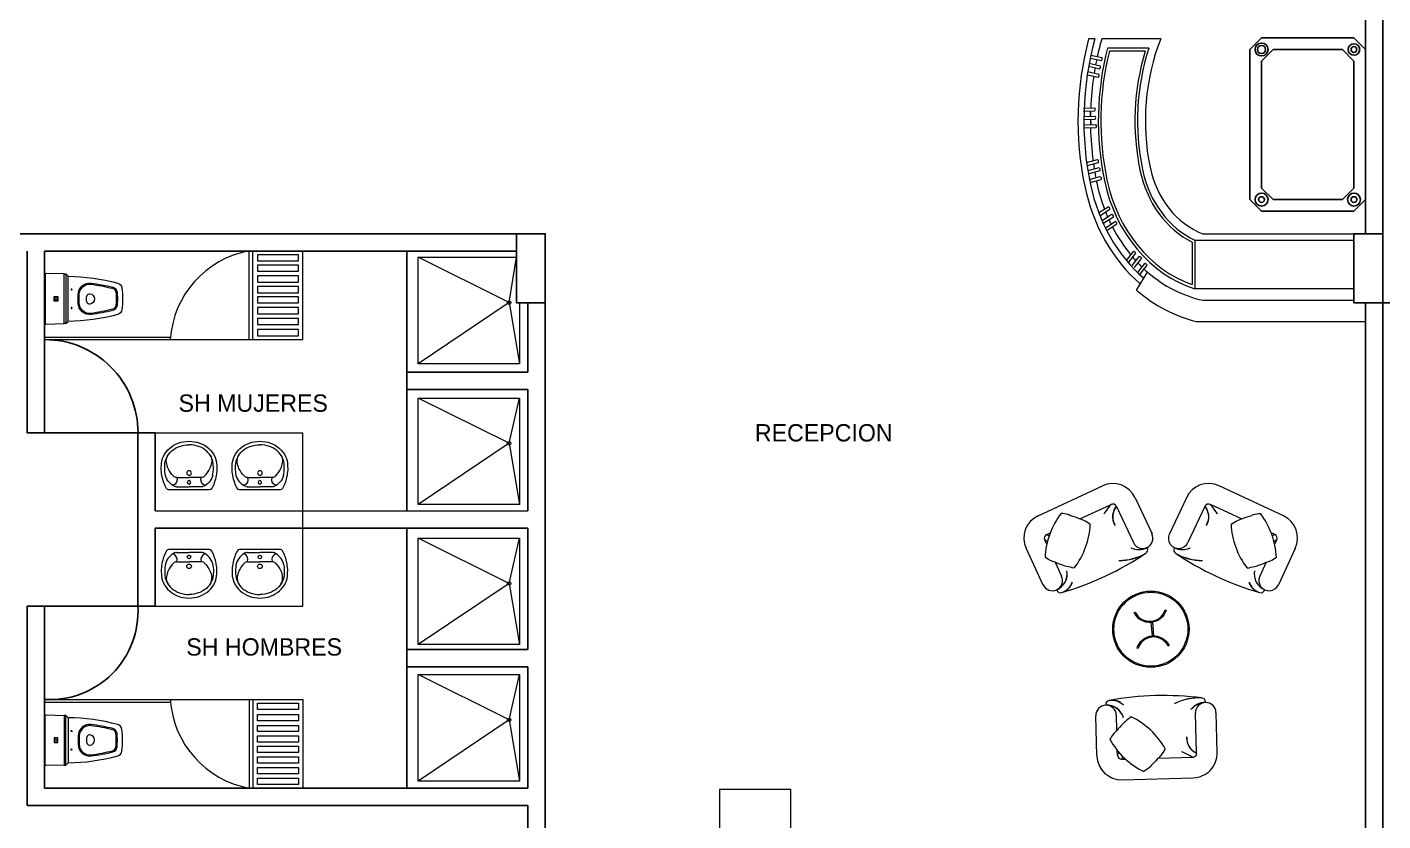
# Model space of a CAD drawing. Header units: metres. Extents: x -525 to 413, y -37 to 272.
# Drawn here: x 45.15 to 56.89, y 50.48 to 57.36 of the extents above; entities that cross this region are included whole.
import ezdxf

# ---------------------------------------------------------------- set-up
doc = ezdxf.new("R2010")
doc.units = ezdxf.units.M
doc.header["$MEASUREMENT"] = 0
doc.linetypes.add('ACAD_ISO02W100', pattern=[15, 12, -3])
doc.layers.get('0').update_dxf_attribs({"color": 254})
for name, color, linetype in [('ICT_INTERNA', 170, 'Continuous'), ('L.COLUMNA', 254, 'Continuous'), ('NOFIJO', 254, 'Continuous')]:
    doc.layers.add(name, color=color, linetype=linetype)
doc.layers.add('muebles', color=254, linetype='Continuous', lineweight=5)
doc.styles.get("Standard").update_dxf_attribs({"font": 'HTOWERT.TTF', "height": 0.08})

# ---------------------------------------------------------------- blocks, each defined once
blk = doc.blocks.new('mesa 65')
at = {"linetype": 'ByBlock'}
for p, q in [((328.839, 384.969), (329.016, 384.969)), ((328.839, 384.949), (329.016, 384.949))]:
    blk.add_line(p, q, dxfattribs=at)
for points in [[(328.694, 385.16, -0.689922), (328.694, 384.739), (328.689, 384.753, 0.689922), (328.689, 385.146)], [(329.162, 385.16), (329.167, 385.146, 0.689922), (329.167, 384.753), (329.162, 384.739, -0.689922)]]:
    blk.add_lwpolyline(points, format="xyb", close=True, dxfattribs=at)
for radius in [0.5, 0.485]:
    blk.add_circle((328.928, 384.94), radius, dxfattribs=at)
blk = doc.blocks.new('ISS-I-19')
for points in [[(-0.21, 0), (0.21, 0, -0.423114), (0.22, -0.01), (0.215, -0.165), (-0.215, -0.165), (-0.22, -0.01, -0.423114)], [(-0.195, -0.2, 0.063391), (-0.136, -0.629, 0.305778), (-0.094, -0.665, 0.026376), (0, -0.672, 0.026376), (0.094, -0.665, 0.305778), (0.136, -0.629, 0.063391), (0.195, -0.2)], [(0.035, -0.365, 0.191623), (-0.032, -0.365, 0.289538), (-0.044, -0.383), (-0.044, -0.389, 0.888012), (0.046, -0.389), (0.046, -0.383, 0.289538)]]:
    blk.add_lwpolyline(points, format="xyb", close=True)
blk.add_lwpolyline([(0.02, -0.111), (0.02, -0.08), (-0.02, -0.08), (-0.02, -0.111)], close=True)
for points in [[(-0.215, -0.165), (-0.215, -0.18), (0.215, -0.18), (0.215, -0.165)], [(-0.215, -0.18), (-0.195, -0.2)], [(0.215, -0.18), (0.195, -0.2)]]:
    blk.add_lwpolyline(points)
for points in [[(-0.001, -0.627, 0.016864), (0.057, -0.624, 0.321456), (0.101, -0.586, 0.028421), (0.136, -0.4, 0.452707), (0.037, -0.287), (-0.037, -0.287, 0.452707), (-0.136, -0.4, 0.028421), (-0.101, -0.586, 0.321456), (-0.057, -0.624, 0.016864), (0.001, -0.627)], [(-0.001, -0.617, 0.016864), (0.056, -0.614, 0.321456), (0.091, -0.584, 0.028421), (0.126, -0.399, 0.452707), (0.037, -0.297), (-0.037, -0.297, 0.452707), (-0.126, -0.399, 0.028421), (-0.091, -0.584, 0.321456), (-0.056, -0.614, 0.016864), (0.001, -0.617, -0.000262), (0, -0.617, -0.000262), (-0.001, -0.617, 0.000262), (0, -0.617, 0.000262), (0.001, -0.617, -0.000262), (0, -0.617, -0.000262), (-0.001, -0.617, 0.000262), (0, -0.617, 0.000262), (0.001, -0.617)]]:
    blk.add_lwpolyline(points, format="xyb")
for centre, radius in [((0, -0.095), 0.0109), ((-0.08, -0.23), 0.005), ((0.08, -0.23), 0.005)]:
    blk.add_circle(centre, radius)
blk = doc.blocks.new('SAPLS510')
for p, q in [((-0.11, -0.025), (0, -0.025)), ((-0.106, -0.105), (0, -0.105)), ((0.11, -0.025), (0, -0.025)), ((0.106, -0.105), (0, -0.105))]:
    blk.add_line(p, q)
blk.add_lwpolyline([(0.177, 0), (-0.177, 0, 0.27095), (-0.195, -0.01, 0.041198), (-0.218, -0.061, 0.087147), (-0.241, -0.188, 0.014423), (-0.24, -0.21, 0.110985), (-0.222, -0.289, 0.102819), (-0.17, -0.358, 0.093047), (-0.093, -0.404, 0.087147), (0, -0.42, 0.087147), (0.093, -0.404, 0.093047), (0.17, -0.358, 0.102819), (0.222, -0.289, 0.110985), (0.24, -0.21, -0.014423), (0.241, -0.188, 0.087147), (0.218, -0.061, 0.041198), (0.195, -0.01, 0.27095), (0.177, 0)], format="xyb", close=True)
for points in [[(-0.134, -0.117, 0.092164), (-0.181, -0.184, 0.064814), (-0.196, -0.235, 0.10564)], [(0.134, -0.117, -0.092164), (0.181, -0.184, -0.064814), (0.196, -0.235, -0.10564)], [(-0.204, -0.123, 0.048163), (-0.211, -0.188, 0.015067), (-0.21, -0.209, 0.042482)], [(-0.21, -0.209, 0.11237), (-0.195, -0.276, 0.102819), (-0.15, -0.336, 0.093047), (-0.083, -0.375, 0.087147), (0, -0.39, 0.087147)], [(0.21, -0.209, -0.11237), (0.195, -0.276, -0.102819), (0.15, -0.336, -0.093047), (0.083, -0.375, -0.087147), (0, -0.39, -0.087147)], [(0.204, -0.123, -0.048163), (0.211, -0.188, -0.015067), (0.21, -0.209, -0.042482)], [(-0.206, -0.246, 0.000644), (-0.206, -0.247, 0.042482)], [(0.206, -0.246, -0.000644), (0.206, -0.247, -0.042482)]]:
    blk.add_lwpolyline(points, format="xyb")
for centre, radius in [((0, -0.064), 0.015), ((0, -0.145), 0.02)]:
    blk.add_circle(centre, radius)
for centre, radius, start, end in [((-0.06, -0.165), 0.151, 113.6597, 163.6496), ((-0.157, -0.087), 0.0542, 340.1112, 68.7227), ((-0.106, -0.145), 0.04, 90, 134.8157), ((-0.11, -0.05), 0.025, 89.7116, 113.6597), ((-0.11, -0.115), 0.09, 90, 90.4907), ((0.157, -0.087), 0.0542, 111.2773, 199.8888), ((0.106, -0.145), 0.04, 45.1843, 90), ((0.11, -0.05), 0.025, 66.3403, 90.2884), ((0.11, -0.115), 0.09, 89.5093, 90), ((0.06, -0.165), 0.151, 16.3504, 66.3403), ((-0.107, -0.249), 0.09, 170.7122, 213.5016), ((0.107, -0.249), 0.09, 326.4984, 9.2878)]:
    blk.add_arc(centre, radius, start, end)
blk = doc.blocks.new('A$C21111070')
for p, q in [((19, 114), (0, 29)), ((42, 111), (23, 25)), ((82, 104), (64, 19)), ((105, 100), (87, 15)), ((146, 92), (127, 6)), ((169, 87), (150, 2))]:
    blk.add_line(p, q)
for centre, major_axis, start_param, end_param in [((14, 38), (17.5, 0), 3.789313, 5.267271), ((-334, -1596), (1984, 0), 1.364838, 1.385677), ((78, 28), (17.5, 0), 3.789313, 5.267271), ((-334, -1596), (1984, 0), 1.332099, 1.352973), ((141, 15), (-17.5, 0), 0.647721, 2.125678)]:
    blk.add_ellipse(centre, major_axis=major_axis, ratio=0.85, start_param=start_param, end_param=end_param)
blk = doc.blocks.new('RTR')
for p, q in [((-0.75, 0.4), (-0.65, 0.5)), ((-0.65, 0.5), (0.65, 0.5)), ((0.65, 0.5), (0.75, 0.4)), ((-0.75, -0.4), (-0.75, 0.4)), ((-0.65, 0.3), (-0.55, 0.4)), ((-0.55, 0.4), (0.55, 0.4)), ((0.55, 0.4), (0.65, 0.3)), ((0.75, 0.4), (0.75, -0.4)), ((-0.65, -0.3), (-0.65, 0.3)), ((0.65, 0.3), (0.65, -0.3)), ((-0.65, -0.3), (-0.55, -0.4)), ((0.65, -0.3), (0.55, -0.4)), ((-0.75, -0.4), (-0.65, -0.5)), ((0.55, -0.4), (-0.55, -0.4)), ((0.65, -0.5), (0.75, -0.4)), ((0.65, -0.5), (-0.65, -0.5))]:
    blk.add_line(p, q)
for centre, radius in [((-0.65, 0.4), 0.05), ((-0.65, 0.4), 0.025), ((0.65, 0.4), 0.0559), ((0.65, 0.4), 0.025), ((-0.65, -0.4), 0.0559), ((0.65, -0.4), 0.0559), ((-0.65, -0.4), 0.0354), ((0.65, -0.4), 0.025)]:
    blk.add_circle(centre, radius)

msp = doc.modelspace()

# ---------------------------------------------------------------- linework, layer by layer
at = {"ltscale": 0.02}
for p, q in [((56.735, 59.469), (56.735, 55.569)), ((45.038, 55.569), (49.385, 55.569)), ((45.149, 55.419), (45.149, 53.844)), ((49.385, 55.419), (45.299, 55.419)), ((45.299, 55.419), (45.299, 53.844)), ((48.435, 55.419), (48.435, 53.169)), ((49.635, 55.065), (49.635, 40.957)), ((49.485, 54.969), (49.485, 54.369)), ((56.735, 54.969), (56.735, 48.969)), ((48.435, 54.369), (49.485, 54.369)), ((48.435, 54.219), (49.485, 54.219)), ((49.485, 54.219), (49.485, 53.169)), ((46.257, 53.844), (45.149, 53.844)), ((46.257, 53.844), (45.149, 53.844)), ((46.107, 53.844), (46.107, 52.344)), ((46.257, 53.844), (46.257, 53.169)), ((46.257, 53.019), (49.485, 53.019)), ((46.257, 53.019), (46.257, 52.344)), ((48.435, 53.019), (48.435, 50.769)), ((49.485, 53.019), (49.485, 51.969)), ((45.149, 52.344), (46.257, 52.344)), ((45.149, 52.344), (45.149, 50.619)), ((45.299, 52.344), (45.299, 50.769)), ((48.435, 51.969), (49.485, 51.969)), ((48.435, 51.819), (49.485, 51.819)), ((49.485, 51.819), (49.485, 50.769)), ((45.299, 50.769), (49.485, 50.769)), ((45.149, 50.619), (49.485, 50.619)), ((49.485, 50.619), (49.485, 48.969))]:
    msp.add_line(p, q, dxfattribs=at)
msp.add_lwpolyline([(34.885, 39.169), (56.885, 39.169), (56.885, 79.169), (34.885, 79.169)], close=True)
for centre, radius, start, end in [((45.303, 53.846), 0.806, 359.8981, 90.2595), ((45.346, 52.298), 0.763, 266.4919, 3.5081)]:
    msp.add_arc(centre, radius, start, end, dxfattribs=at)
at = {"layer": 'L.COLUMNA', "linetype": 'ACAD_ISO02W100', "ltscale": 0.09}
msp.add_line((56.885, 54.969), (62.796, 54.969), dxfattribs=at)
at = {"layer": 'muebles'}
for p, q in [((54.392, 57.256), (54.338, 57.256)), ((54.962, 57.256), (54.451, 57.256)), ((54.86, 57.176), (54.501, 57.176)), ((54.343, 57.044), (54.439, 57.023)), ((54.352, 57.089), (54.449, 57.068)), ((54.357, 57.115), (54.453, 57.094)), ((54.827, 57.149), (54.518, 57.149)), ((54.326, 56.945), (54.423, 56.924)), ((54.33, 56.972), (54.427, 56.95)), ((54.338, 57.018), (54.435, 56.996)), ((54.32, 56.185), (54.415, 56.21)), ((54.327, 56.16), (54.423, 56.185)), ((54.335, 56.116), (54.43, 56.141)), ((54.342, 56.089), (54.437, 56.115)), ((54.344, 56.038), (54.439, 56.064)), ((54.352, 56.013), (54.448, 56.039)), ((54.424, 55.749), (54.506, 55.802)), ((54.439, 55.727), (54.522, 55.781)), ((54.455, 55.683), (54.537, 55.737)), ((54.47, 55.662), (54.553, 55.715)), ((54.484, 55.62), (54.567, 55.674)), ((54.5, 55.599), (54.583, 55.653)), ((55.258, 55.513), (55.258, 55.093)), ((54.665, 55.337), (54.726, 55.414)), ((54.686, 55.321), (54.748, 55.399)), ((55.235, 55.495), (55.235, 55.128)), ((54.715, 55.293), (54.776, 55.37)), ((54.736, 55.277), (54.797, 55.355)), ((54.763, 55.233), (54.824, 55.311)), ((54.784, 55.218), (54.846, 55.295)), ((54.752, 55.081), (54.849, 55.237))]:
    msp.add_line(p, q, dxfattribs=at)
at = {"layer": 'muebles', "ltscale": 0.02}
for p, q in [((55.258, 55.513), (56.635, 55.513)), ((55.326, 55.569), (56.885, 55.569)), ((47.07, 54.652), (47.07, 55.419)), ((47.103, 54.652), (47.103, 55.419)), ((47.535, 54.652), (47.535, 55.419)), ((49.322, 54.972), (48.533, 55.365)), ((49.322, 54.972), (49.385, 55.365)), ((55.258, 55.093), (56.635, 55.093)), ((49.322, 54.972), (48.533, 54.443)), ((49.322, 54.972), (49.41, 54.443)), ((55.326, 54.994), (56.635, 54.994)), ((55.27, 54.81), (56.735, 54.81)), ((45.299, 54.674), (46.39, 54.674)), ((45.299, 54.652), (47.103, 54.652)), ((46.389, 54.652), (46.389, 54.674)), ((47.103, 54.652), (47.535, 54.652)), ((49.322, 53.754), (48.533, 54.146)), ((49.322, 53.754), (49.41, 54.146)), ((46.257, 53.844), (47.535, 53.844)), ((47.535, 52.344), (47.535, 53.844)), ((49.322, 53.754), (48.533, 53.225)), ((49.322, 53.754), (49.41, 53.225)), ((46.257, 53.169), (49.485, 53.169)), ((49.322, 52.54), (48.533, 52.933)), ((49.322, 52.54), (49.41, 52.933)), ((49.322, 52.54), (48.533, 52.011)), ((49.322, 52.54), (49.41, 52.011)), ((46.257, 52.344), (47.535, 52.344)), ((49.322, 51.359), (48.533, 51.751)), ((49.322, 51.359), (49.41, 51.751)), ((45.299, 51.536), (47.103, 51.536)), ((46.389, 51.536), (46.389, 51.514)), ((47.07, 51.536), (47.07, 50.769)), ((47.103, 51.536), (47.103, 50.769)), ((47.103, 51.536), (47.535, 51.536)), ((47.535, 51.536), (47.535, 50.769)), ((45.299, 51.514), (46.39, 51.514)), ((49.322, 51.359), (48.533, 50.83)), ((49.322, 51.359), (49.41, 50.83))]:
    msp.add_line(p, q, dxfattribs=at)
at = {"layer": 'muebles', "color": 251, "true_color": 0x636466}
for p, q in [((53.9, 53.126), (54.457, 53.386)), ((54.74, 53.283), (54.887, 52.969)), ((55.184, 53.283), (55.037, 52.969)), ((56.024, 53.126), (55.467, 53.386)), ((54.263, 53.1), (54.532, 53.225)), ((54.579, 53.208), (54.726, 52.894)), ((55.344, 53.208), (55.198, 52.894)), ((55.661, 53.1), (55.392, 53.225)), ((53.975, 52.965), (54.006, 52.98)), ((55.949, 52.965), (55.918, 52.98)), ((53.797, 52.843), (53.943, 52.529)), ((53.957, 52.918), (53.976, 52.879)), ((54.844, 52.851), (54.846, 52.846)), ((55.08, 52.851), (55.078, 52.846)), ((55.966, 52.918), (55.948, 52.879)), ((56.127, 52.843), (55.981, 52.529)), ((54.048, 52.724), (54.104, 52.604)), ((55.876, 52.724), (55.82, 52.604)), ((54.061, 52.486), (54.063, 52.481)), ((55.863, 52.486), (55.86, 52.481)), ((54.487, 51.486), (54.486, 51.491)), ((55.273, 51.072), (55.264, 51.419)), ((55.35, 51.51), (55.35, 51.515)), ((55.451, 51.077), (55.441, 51.423)), ((54.41, 51.049), (54.4, 51.395)), ((54.581, 51.268), (54.578, 51.4)), ((54.587, 51.053), (54.586, 51.096)), ((54.624, 51.019), (54.658, 51.02)), ((54.941, 51.028), (55.239, 51.036)), ((54.628, 50.841), (55.243, 50.858))]:
    msp.add_line(p, q, dxfattribs=at)
at = {"layer": 'muebles', "ltscale": 0.02}
for points in [[(47.143, 55.333), (47.499, 55.333), (47.499, 55.387), (47.143, 55.387)], [(47.143, 55.243), (47.499, 55.243), (47.499, 55.297), (47.143, 55.297)], [(47.143, 55.15), (47.499, 55.15), (47.499, 55.204), (47.143, 55.204)], [(47.143, 55.057), (47.499, 55.057), (47.499, 55.112), (47.143, 55.112)], [(47.143, 54.969), (47.499, 54.969), (47.499, 55.023), (47.143, 55.023)], [(47.143, 54.876), (47.499, 54.876), (47.499, 54.931), (47.143, 54.931)], [(47.143, 54.782), (47.499, 54.782), (47.499, 54.836), (47.143, 54.836)], [(47.143, 54.685), (47.499, 54.685), (47.499, 54.74), (47.143, 54.74)], [(48.533, 54.146), (49.41, 54.146), (49.41, 53.225), (48.533, 53.225)], [(48.533, 52.933), (49.41, 52.933), (49.41, 52.011), (48.533, 52.011)], [(48.533, 51.751), (49.41, 51.751), (49.41, 50.83), (48.533, 50.83)], [(47.143, 51.503), (47.499, 51.503), (47.499, 51.449), (47.143, 51.449)], [(47.143, 51.407), (47.499, 51.407), (47.499, 51.352), (47.143, 51.352)], [(47.143, 51.312), (47.499, 51.312), (47.499, 51.258), (47.143, 51.258)], [(47.143, 51.22), (47.499, 51.22), (47.499, 51.165), (47.143, 51.165)], [(47.143, 51.131), (47.499, 51.131), (47.499, 51.077), (47.143, 51.077)], [(47.143, 51.039), (47.499, 51.039), (47.499, 50.984), (47.143, 50.984)], [(47.143, 50.946), (47.499, 50.946), (47.499, 50.892), (47.143, 50.892)], [(47.143, 50.855), (47.499, 50.855), (47.499, 50.801), (47.143, 50.801)], [(51.144, 49.279), (51.759, 49.279), (51.759, 50.756), (51.144, 50.756)]]:
    msp.add_lwpolyline(points, close=True, dxfattribs=at)
msp.add_lwpolyline([(49.41, 54.969), (49.41, 54.443), (48.533, 54.443), (48.533, 55.365), (49.385, 55.365)], dxfattribs=at)
for centre in [(49.322, 54.972), (49.322, 53.754), (49.322, 52.54), (49.322, 51.359)]:
    msp.add_circle(centre, 0.015, dxfattribs=at)
at = {"layer": 'muebles'}
for centre, start, end in [((47.219, 54.601), 100.2883, 176.4662), ((47.219, 51.588), 183.5338, 259.7117)]:
    msp.add_arc(centre, 0.832, start, end, dxfattribs=at)
at = {"layer": 'muebles', "color": 251, "true_color": 0x636466}
for centre, radius, start, end in [((54.547, 53.193), 0.213, 25.006, 115.006), ((55.377, 53.193), 0.213, 64.994, 154.994), ((53.648, 53.811), 1.06, 320.932, 326.5068), ((51.527, 55.367), 3.69, 322.9186, 324.5202), ((54.547, 53.193), 0.0355, 25.006, 115.006), ((54.68, 53.119), 0.135, 138.4876, 210.8519), ((54.689, 53.115), 0.143, 139.5849, 210.4729), ((55.377, 53.193), 0.0355, 64.994, 154.994), ((55.243, 53.119), 0.135, 329.1481, 41.5124), ((55.235, 53.115), 0.143, 329.5271, 40.4151), ((56.276, 53.811), 1.06, 213.4932, 219.068), ((58.396, 55.367), 3.69, 215.4798, 217.0814), ((53.99, 52.933), 0.213, 115.006, 205.006), ((54.641, 52.734), 0.681, 142.7215, 177.2838), ((53.672, 53.087), 0.681, 322.7215, 357.2838), ((56.251, 53.087), 0.681, 182.7162, 217.2785), ((55.283, 52.734), 0.681, 2.7162, 37.2785), ((55.934, 52.933), 0.213, 334.994, 64.994), ((53.99, 52.933), 0.0355, 115.006, 205.006), ((54.089, 53.126), 0.197, 234.5232, 241.7536), ((54.102, 53.154), 0.228, 235.9717, 242.2117), ((54.806, 52.932), 0.0887, 205.006, 25.006), ((55.117, 52.932), 0.0887, 154.994, 334.994), ((55.835, 53.126), 0.197, 298.2464, 305.4768), ((55.822, 53.154), 0.228, 297.7883, 304.0283), ((55.934, 52.933), 0.0355, 334.994, 64.994), ((53.641, 52.436), 0.577, 53.8494, 56.6829), ((53.706, 52.512), 0.477, 54.8143, 58.2109), ((54.772, 53.005), 0.17, 245.9502, 294.9392), ((54.772, 52.99), 0.156, 243.6705, 297.2189), ((54.814, 52.831), 0.0355, 303.7429, 25.006), ((55.11, 52.831), 0.0355, 154.994, 236.2571), ((55.151, 53.005), 0.17, 245.0608, 294.0498), ((55.151, 52.99), 0.156, 242.7811, 296.3295), ((56.283, 52.436), 0.577, 123.3171, 126.1506), ((56.218, 52.512), 0.477, 121.7891, 125.1857), ((53.364, 55.001), 2.645, 286.269, 303.7429), ((54.606, 53.192), 0.452, 269.2485, 300.249), ((54.596, 53.231), 0.491, 270.5069, 298.9906), ((55.318, 53.192), 0.452, 239.751, 270.7515), ((55.328, 53.231), 0.491, 241.0094, 269.4931), ((56.559, 55.001), 2.645, 236.2571, 253.731), ((54.024, 52.566), 0.0887, 205.006, 25.006), ((54.007, 52.622), 0.146, 291.6522, 11.4611), ((54.001, 52.625), 0.151, 293.2319, 9.8813), ((55.917, 52.622), 0.146, 168.5389, 248.3478), ((55.922, 52.625), 0.151, 170.1187, 246.7681), ((55.9, 52.566), 0.0887, 154.994, 334.994), ((54.095, 52.496), 0.0355, 205.006, 286.269), ((54.068, 52.593), 0.136, 285.9159, 342.9003), ((54.06, 52.601), 0.146, 288.1698, 340.6464), ((55.855, 52.593), 0.136, 197.0997, 254.0841), ((55.864, 52.601), 0.146, 199.3536, 251.8302), ((55.828, 52.496), 0.0355, 253.731, 334.994), ((54.522, 51.492), 0.0355, 100.3021, 181.5651), ((54.989, 48.925), 2.645, 82.8281, 100.3021), ((54.541, 51.394), 0.136, 43.6708, 100.6552), ((54.537, 51.382), 0.146, 45.9247, 98.4013), ((55.29, 51.098), 0.452, 86.3221, 117.3226), ((55.298, 51.059), 0.491, 87.5805, 116.0642), ((55.314, 51.514), 0.0355, 1.5651, 82.8281), ((54.489, 51.397), 0.0887, 1.5651, 181.5651), ((54.499, 51.34), 0.146, 15.11, 94.9189), ((54.495, 51.335), 0.151, 16.6897, 93.3392), ((55.355, 51.34), 0.17, 91.6318, 140.6209), ((55.348, 51.354), 0.156, 89.3522, 142.9006), ((55.352, 51.421), 0.0887, 1.5651, 181.5651), ((54.407, 50.775), 0.681, 29.2873, 63.8495), ((55.116, 51.523), 0.681, 209.2873, 243.8495), ((55.329, 51.204), 0.143, 176.0982, 246.9861), ((55.323, 51.197), 0.135, 175.7192, 248.0835), ((54.088, 51.343), 0.577, 329.8882, 332.7217), ((54.181, 51.304), 0.477, 328.3602, 331.7567), ((54.623, 51.054), 0.0355, 181.5651, 271.5651), ((54.709, 50.117), 1.06, 60.0643, 65.6391), ((53.509, 47.776), 3.69, 62.0509, 63.6525), ((55.238, 51.071), 0.0355, 271.5651, 1.5651), ((55.238, 51.071), 0.213, 271.5651, 1.5651), ((54.623, 51.054), 0.213, 181.5651, 271.5651), ((54.798, 50.926), 0.197, 144.8175, 152.0479), ((54.822, 50.907), 0.228, 144.3594, 150.5994)]:
    msp.add_arc(centre, radius, start, end, dxfattribs=at)
at = {"layer": 'muebles'}
for centre, major_axis, start_param, end_param in [((56.262, 56.546), (0, -2.372), 4.408562, 4.953573), ((56.262, 56.546), (0, 2.312), 1.258833, 1.811957), ((56.262, 56.546), (0, -2.165), 4.417333, 4.953488), ((56.262, 56.546), (0, -2.245), 4.390848, 4.46181), ((56.262, 56.546), (0, -1.766), 4.347791, 4.953256), ((56.262, 56.546), (0, -1.686), 4.278001, 4.953193), ((56.262, 56.546), (0, 2.245), 1.332099, 1.352973), ((56.262, 56.546), (0, -2.139), 4.42655, 4.953476), ((54.439, 57.084), (0, -0.0198), 0.647721, 2.125678), ((56.262, 56.546), (0, -1.792), 4.369277, 4.953276), ((56.262, 56.546), (0, 2.245), 1.397539, 1.521171), ((56.262, 56.546), (0, 2.245), 1.364838, 1.385677), ((54.413, 56.94), (0, 0.0198), 3.789313, 5.267271), ((54.424, 57.012), (0, 0.0198), 3.789313, 5.267271), ((56.262, 56.546), (0, 2.245), 1.533053, 1.553927), ((56.262, 56.546), (0, -2.245), 4.707385, 4.728224), ((56.262, 56.546), (0, -2.245), -1.5431, -1.415501), ((56.262, 56.546), (0, 2.245), 1.73797, 1.758838), ((56.262, 56.546), (0, 2.245), 1.770702, 1.79154), ((54.407, 56.195), (0.0091, -0.0175), 0.647721, 2.125678), ((54.421, 56.124), (-0.0091, 0.0175), 3.789313, 5.267271), ((55.538, 56.339), (0, 0.916), 1.814251, 2.74235), ((55.538, 56.339), (0, -0.89), -1.327303, -0.379464), ((55.538, 56.339), (0, -0.81), -1.327175, -0.313415), ((55.538, 56.339), (0, 1.435), 1.813764, 2.507625), ((56.262, 56.546), (0, -2.245), -1.338191, -1.329662), ((55.538, 56.339), (0, 1.369), 1.813808, 1.991384), ((54.432, 56.048), (-0.0091, 0.0175), 3.789313, 5.267271), ((55.538, 56.339), (0, 1.289), 1.813866, 2.883083), ((55.538, 56.339), (0, 1.262), 1.813887, 2.855583), ((55.538, 56.339), (0, -1.495), -1.327865, -0.633967), ((55.538, 56.339), (0, 1.369), 2.010906, 2.045165), ((54.504, 55.785), (0.0141, -0.0139), 0.647721, 2.125678), ((55.538, 56.339), (0, -1.369), -1.076965, -1.042789), ((54.535, 55.719), (-0.0141, 0.0139), 3.789313, 5.267271), ((54.564, 55.657), (-0.0141, 0.0139), 3.789313, 5.267271), ((55.538, 56.339), (0, -1.369), -1.023331, -0.798713), ((54.729, 55.397), (0.0178, -0.0086), 0.647721, 2.125678), ((55.538, 56.339), (0, -1.369), -0.779202, -0.744956), ((55.538, 56.339), (0, 1.369), 2.416095, 2.450271), ((54.779, 55.352), (-0.0178, 0.0086), 3.789313, 5.267271), ((54.827, 55.293), (-0.0178, 0.0086), 3.789313, 5.267271), ((55.538, 56.339), (0, -1.369), -0.67186, -0.633967), ((55.538, 56.339), (0, 1.369), 2.507625, 2.958202), ((55.538, 56.339), (0, -1.562), -0.633967, -0.203207)]:
    msp.add_ellipse(centre, major_axis=major_axis, ratio=0.85, start_param=start_param, end_param=end_param, dxfattribs=at)
at = {"layer": 'muebles', "color": 251, "true_color": 0x636466}
for points in [[(54.352, 53.054), (54.332, 53.066), (54.3, 53.085), (54.24, 53.109), (54.194, 53.122), (54.145, 53.142), (54.119, 53.144), (54.099, 53.147)], [(55.571, 53.054), (55.591, 53.066), (55.624, 53.085), (55.684, 53.109), (55.73, 53.122), (55.779, 53.142), (55.805, 53.144), (55.825, 53.147)], [(54.214, 52.674), (54.191, 52.678), (54.154, 52.685), (54.092, 52.705), (54.049, 52.724), (53.999, 52.741), (53.977, 52.755), (53.961, 52.767)], [(55.71, 52.674), (55.732, 52.678), (55.77, 52.685), (55.831, 52.705), (55.875, 52.724), (55.925, 52.741), (55.946, 52.755), (55.963, 52.767)], [(54.707, 51.386), (54.689, 51.373), (54.659, 51.35), (54.613, 51.304), (54.582, 51.268), (54.545, 51.23), (54.532, 51.208), (54.522, 51.19)], [(55.001, 51.108), (54.989, 51.089), (54.968, 51.057), (54.925, 51.009), (54.89, 50.976), (54.855, 50.937), (54.833, 50.923), (54.816, 50.912)]]:
    msp.add_open_spline(points, degree=3, knots=[0, 0, 0, 0, 0.0684504, 0.1132877, 0.1942981, 0.2115305, 0.2711605, 0.2711605, 0.2711605, 0.2711605], dxfattribs=at)
at = {"layer": 'NOFIJO', "ltscale": 0.02}
for points in [[(49.385, 54.969), (49.635, 54.969), (49.635, 55.569), (49.385, 55.569)], [(56.635, 54.969), (56.885, 54.969), (56.885, 55.569), (56.635, 55.569)]]:
    msp.add_lwpolyline(points, close=True, dxfattribs=at)

# ---------------------------------------------------------------- block references
at = {"layer": 'ICT_INTERNA', "rotation": 270}
msp.add_blockref('RTR', (56.235, 56.514), dxfattribs=at)
at = {"layer": 'muebles', "xscale": 0.001131697783675918, "yscale": 0.001131697783675918, "zscale": 0.001131697783675918, "rotation": 103.8512410502878}
msp.add_blockref('A$C21111070', (54.434, 56.495), dxfattribs=at)
at = {"layer": 'muebles', "xscale": -1}
for name, p, rotation in [('ISS-I-19', (45.304, 55.005), 90), ('SAPLS510', (46.551, 53.352), 180), ('SAPLS510', (47.164, 53.352), 180)]:
    msp.add_blockref(name, p, dxfattribs=dict(at, rotation=rotation))
at = {"layer": 'muebles'}
for p in [(46.551, 52.834), (47.164, 52.834)]:
    msp.add_blockref('SAPLS510', p, dxfattribs=at)
at = {"layer": 'muebles', "color": 251, "true_color": 0x636466, "xscale": 0.6604852411376965, "yscale": 0.6604852411376965, "zscale": 0.6604852411376965, "rotation": 274.646827975896}
msp.add_blockref('mesa 65', (-216.135, 248.085), dxfattribs=at)
at = {"layer": 'muebles', "rotation": 90.00000000000001}
msp.add_blockref('ISS-I-19', (45.304, 51.183), dxfattribs=at)

# ---------------------------------------------------------------- texts
at = {"linetype": 'Continuous', "char_height": 0.15, "attachment_point": 1}
for s, insert in [('SH MUJERES', (46.46, 54.177)), ('RECEPCION', (51.449, 53.92)), ('SH HOMBRES', (46.527, 52.066))]:
    msp.add_mtext_dynamic_manual_height_columns(s, width=4.53204, gutter_width=12.5, heights=[0], dxfattribs=dict(at, insert=insert))

doc.saveas('drawing.dxf')
